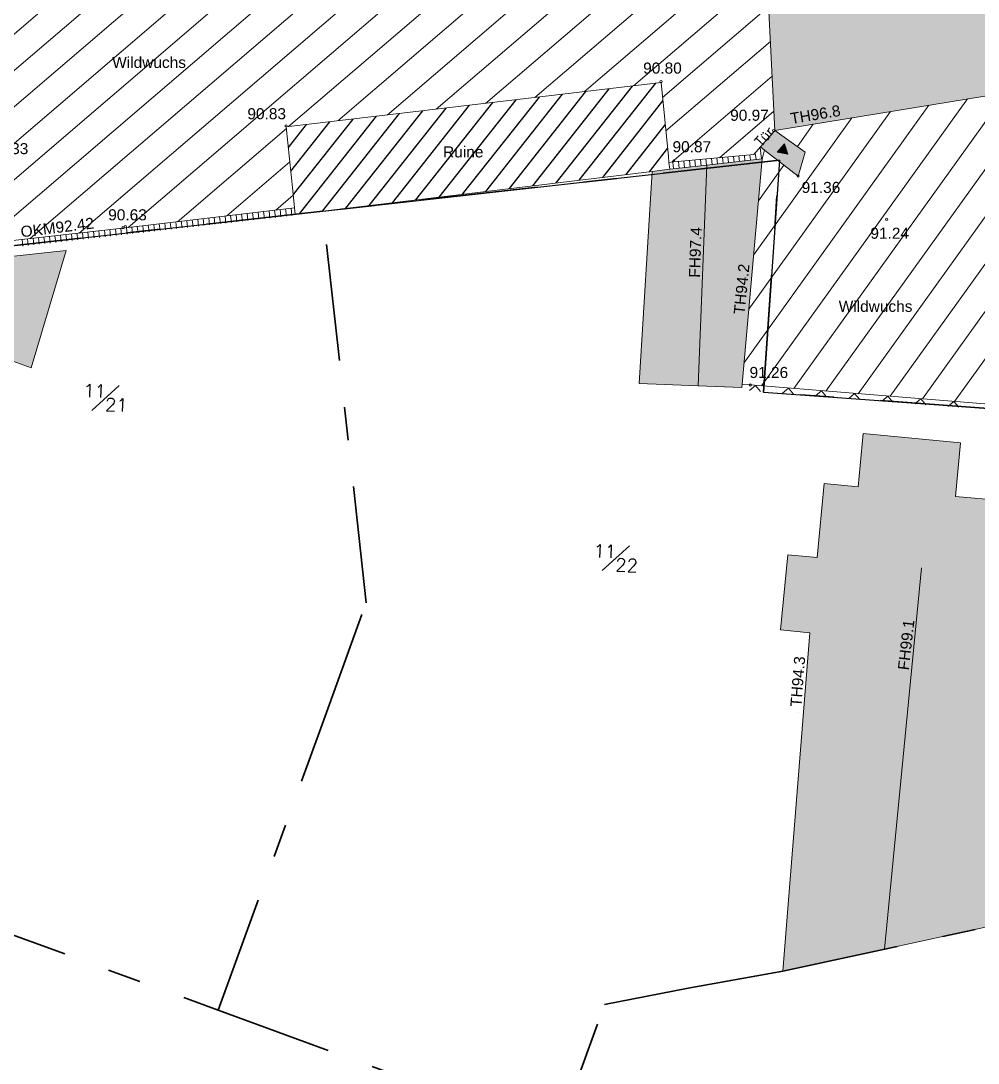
# Model space of a CAD drawing. Header units: centimetres. Extents: x 0 to 44.8, y 0 to 29.7.
# Drawn here: x 34.209 to 37.096, y 4.995 to 8.139 of the extents above; entities that cross this region are included whole.
import ezdxf
from ezdxf.xclip import XClip

# ---------------------------------------------------------------- set-up
doc = ezdxf.new("R2010")
doc.units = ezdxf.units.CM
doc.header["$MEASUREMENT"] = 0
doc.header["$XCLIPFRAME"] = 0
for name, pattern in [('802', [75, 50, -25]), ('822', [75, 50, -25]), ('Doppelstrichlinie', [1.093611, 0.529167, -0.211667, 0.141111, -0.211667])]:
    doc.linetypes.add(name, pattern=pattern)
for name, color, linetype in [('A-Fenster Türen', 7, 'Continuous'), ('AB-01_Lageplan_1_0', 7, 'Continuous'), ('AB-01_Lageplan_1_Ebene 500', 7, 'Continuous'), ('AB-01_Lageplan_1_Ebene 510', 7, 'Continuous'), ('AB-01_Lageplan_1_Ebene 7000', 7, 'Continuous'), ('AB-01_Lageplan_1_Ebene 7340', 7, 'Continuous'), ('AB-01_Lageplan_1_Ebene 7350', 7, 'Continuous'), ('AB-01_Lageplan_1_Ebene 8000', 7, 'Continuous'), ('AB-01_Lageplan_1_Ebene 805', 7, 'Continuous'), ('Layout-Zeichnung.Layout', 7, 'Continuous')]:
    doc.layers.add(name, color=color, linetype=linetype)
doc.styles.add('ERSTELLTER_STIL_2', font='Simplex.shx')
doc.styles.add('ERSTELLTER_STIL_3', font='')
doc.styles.get('ERSTELLTER_STIL_3').set_extended_font_data('Arial')

# ---------------------------------------------------------------- blocks, each defined once
blk = doc.blocks.new('Zeichnung_1_1', base_point=(36.7453, 8.7483))
at = {"layer": 'AB-01_Lageplan_1_Ebene 8000', "linetype": 'Continuous', "lineweight": 18, "true_color": 0xcdbe89}
blk.add_hatch(color=43, dxfattribs=at).paths.add_polyline_path([(36.5536, 7.6703), (36.5749, 7.7425), (36.4832, 7.8074), (36.4403, 7.7584), (36.452, 7.7484)])
at = {"layer": 'AB-01_Lageplan_1_Ebene 805', "linetype": 'Continuous', "lineweight": 13, "true_color": 0x9f9f9f}
for points in [[(37.0499, 8.8128), (36.4214, 8.7067), (36.457, 8.3415), (36.4832, 7.8074), (38.0177, 8.0599), (37.8964, 8.865), (38.5523, 8.9813), (38.233, 10.6142), (37.8071, 10.541), (37.566, 10.5032), (37.647, 10.042), (37.7704, 9.3499), (37.841, 8.9455)], [(36.0743, 7.045), (36.3834, 7.0327), (36.4448, 7.7222), (36.1661, 7.6909), (36.1137, 7.6846)], [(34.3462, 7.4456), (33.9589, 7.4043), (33.8989, 7.2169), (34.2409, 7.0916)], [(36.5073, 5.2724), (37.1183, 5.4047), (37.1255, 5.4848), (37.2632, 5.4722), (37.2859, 5.7088), (37.1486, 5.7222), (37.2434, 6.6848), (37.0276, 6.7044), (37.0429, 6.8656), (36.7496, 6.8936), (36.7342, 6.733), (36.6322, 6.7429), (36.6105, 6.5196), (36.5223, 6.5283), (36.5002, 6.3016), (36.5885, 6.2929)]]:
    blk.add_hatch(color=253, dxfattribs=at).paths.add_polyline_path(points)
at = {"layer": 'AB-01_Lageplan_1_0', "color": 7, "linetype": 'Continuous', "lineweight": 25, "ltscale": 0.666667, "flags": 128}
blk.add_lwpolyline([(38.6074, 8.6995), (38.233, 10.6142), (37.8071, 10.541), (36.9485, 10.4063), (34.6533, 10.7925), (34.6979, 11.2363), (33.4887, 11.3749), (33.1605, 8.0705), (33.1819, 7.6585), (33.9245, 7.4314), (35.1205, 7.5647), (36.4969, 7.7181), (36.4491, 7.0186), (38.6203, 6.8623)], close=True, dxfattribs=at)
blk.add_lwpolyline([(38.6074, 8.6995), (38.233, 10.6142), (37.8071, 10.541), (36.9485, 10.4063), (34.6533, 10.7925), (34.6979, 11.2363), (33.4887, 11.3749), (33.1605, 8.0705), (33.1819, 7.6585), (33.9245, 7.4314), (35.1205, 7.5647), (36.4969, 7.7181), (36.4491, 7.0186), (38.6203, 6.8623)], close=True, dxfattribs=at)
blk.add_lwpolyline([(38.6074, 8.6995), (38.233, 10.6142), (37.8071, 10.541), (36.9485, 10.4063), (34.6533, 10.7925), (34.6979, 11.2363), (33.4887, 11.3749), (33.1605, 8.0705), (33.1819, 7.6585), (33.9245, 7.4314), (35.1205, 7.5647), (36.4969, 7.7181), (36.4491, 7.0186), (38.6203, 6.8623)], close=True, dxfattribs=at)
at = {"layer": 'AB-01_Lageplan_1_Ebene 500', "color": 2, "linetype": 'Continuous', "lineweight": 18, "ltscale": 0.666667}
blk.add_line((36.42, 7.7388), (36.42, 7.7388), dxfattribs=at)
at = {"layer": 'AB-01_Lageplan_1_Ebene 500', "color": 7, "linetype": 'Continuous', "lineweight": 13, "ltscale": 0.666667}
for centre in [(36.14, 7.9554), (35.0093, 7.8219), (36.4799, 7.8073), (36.1785, 7.7163), (36.5536, 7.6703), (34.5246, 7.5175), (36.8204, 7.54), (36.4095, 7.0403)]:
    blk.add_circle(centre, 0.00333, dxfattribs=at)
at = {"layer": 'AB-01_Lageplan_1_Ebene 510', "color": 1, "linetype": 'Doppelstrichlinie', "lineweight": 35, "ltscale": 0.666667, "true_color": 0xe60000}
for p, q in [((36.4969, 7.7181), (35.1205, 7.5647)), ((36.4491, 7.0186), (36.4969, 7.7181)), ((35.1205, 7.5647), (33.9245, 7.4314)), ((35.251, 6.3832), (35.1205, 7.5647)), ((38.6203, 6.8623), (36.4491, 7.0186)), ((35.1176, 6.0162), (35.251, 6.3832)), ((34.8045, 5.1545), (35.1176, 6.0162)), ((33.3203, 5.6987), (34.8045, 5.1545)), ((36.5073, 5.2724), (37.1183, 5.4047)), ((36.222, 5.2211), (36.5073, 5.2724)), ((35.9693, 5.1718), (36.222, 5.2211)), ((35.8281, 4.7807), (35.9693, 5.1718)), ((34.8045, 5.1545), (35.6779, 4.8357))]:
    blk.add_line(p, q, dxfattribs=at)
at = {"layer": 'AB-01_Lageplan_1_Ebene 510', "color": 7, "linetype": 'Continuous', "lineweight": 13, "ltscale": 0.666667}
for centre in [(36.4969, 7.7181), (35.1205, 7.5647), (36.4491, 7.0186)]:
    blk.add_circle(centre, 0.0005, dxfattribs=at)
at = {"layer": 'AB-01_Lageplan_1_Ebene 7000', "color": 7, "linetype": 'Continuous', "lineweight": 13, "ltscale": 0.666667}
for p, q in [((33.9305, 7.4384), (37.4979, 10.4921)), ((33.7507, 7.5039), (37.1807, 10.44)), ((33.8406, 7.4711), (37.3393, 10.4661)), ((33.6608, 7.5366), (37.0221, 10.414)), ((33.5711, 7.5695), (36.8733, 10.3962)), ((35.165, 7.837), (37.4158, 9.7637)), ((35.0164, 7.8194), (37.2519, 9.7331)), ((35.3136, 7.8545), (37.4868, 9.7148)), ((34.5327, 7.5151), (37.0881, 9.7026)), ((34.3851, 7.4984), (36.9243, 9.672)), ((34.2376, 7.4819), (36.7604, 9.6415)), ((34.0901, 7.4653), (36.5468, 9.5683)), ((35.6109, 7.8896), (36.3522, 8.5242)), ((35.4623, 7.8721), (36.203, 8.5062)), ((35.7596, 7.9072), (36.3944, 8.4506)), ((35.9082, 7.9247), (36.4366, 8.377)), ((36.0569, 7.9422), (36.4597, 8.2871)), ((36.1448, 7.9078), (36.4649, 8.1818)), ((36.1547, 7.8066), (36.47, 8.0765)), ((37.0252, 6.9906), (37.7621, 8.0178)), ((36.9282, 6.9985), (37.6458, 7.9987)), ((36.1728, 7.7124), (36.4752, 7.9713)), ((36.7343, 7.0141), (37.4133, 7.9604)), ((36.8313, 7.0063), (37.5296, 7.9796)), ((36.5404, 7.0297), (37.1807, 7.9222)), ((36.6373, 7.0219), (37.297, 7.9413)), ((36.4434, 7.0375), (37.0644, 7.903)), ((36.3166, 7.7258), (36.4803, 7.866)), ((36.3899, 7.1059), (36.9481, 7.8839)), ((36.4045, 7.2691), (36.8318, 7.8648)), ((36.419, 7.4323), (36.7155, 7.8457)), ((34.6814, 7.5327), (35.0101, 7.8141)), ((36.5511, 7.7594), (36.5993, 7.8265)), ((34.8301, 7.5503), (35.0206, 7.7133)), ((36.4336, 7.5956), (36.5108, 7.7032)), ((34.9788, 7.5679), (35.031, 7.6125))]:
    blk.add_line(p, q, dxfattribs=at)
at = {"layer": 'AB-01_Lageplan_1_Ebene 7000', "color": 2, "linetype": 'Continuous', "lineweight": 18, "ltscale": 0.666667}
blk.add_line((36.5167, 7.6297), (36.5167, 7.6297), dxfattribs=at)
at = {"layer": 'AB-01_Lageplan_1_Ebene 7340', "color": 7, "linetype": 'Continuous', "lineweight": 13, "ltscale": 0.666667}
for p, q in [((36.4095, 7.0403), (36.3842, 7.0423)), ((36.4248, 7.039), (36.4069, 7.0238)), ((37.7206, 6.9346), (36.4095, 7.0403)), ((36.4401, 7.0211), (36.4248, 7.039)), ((36.5245, 7.031), (36.5066, 7.0157)), ((36.5398, 7.013), (36.5245, 7.031)), ((36.6242, 7.023), (36.6062, 7.0077)), ((36.6395, 7.005), (36.6242, 7.023)), ((36.7239, 7.0149), (36.7059, 6.9997)), ((36.7391, 6.997), (36.7239, 7.0149)), ((36.8235, 7.0069), (36.8056, 6.9916)), ((36.8388, 6.9889), (36.8235, 7.0069)), ((36.9232, 6.9989), (36.9053, 6.9836)), ((36.9385, 6.9809), (36.9232, 6.9989)), ((37.0229, 6.9908), (37.005, 6.9756)), ((37.0382, 6.9729), (37.0229, 6.9908))]:
    blk.add_line(p, q, dxfattribs=at)
at = {"layer": 'AB-01_Lageplan_1_Ebene 7350', "color": 7, "linetype": 'Continuous', "lineweight": 13, "ltscale": 0.666667}
for p, q in [((36.4403, 7.7584), (36.4832, 7.8074)), ((36.4203, 7.7354), (36.1789, 7.7129)), ((36.408, 7.7343), (36.4098, 7.7183)), ((36.4203, 7.7354), (36.4403, 7.7584)), ((36.4241, 7.7398), (36.4264, 7.7201)), ((36.439, 7.7569), (36.4429, 7.722)), ((36.4403, 7.7584), (36.452, 7.7484)), ((36.452, 7.7484), (36.4448, 7.7222)), ((36.1789, 7.7129), (36.164, 7.7116)), ((36.1756, 7.7126), (36.1779, 7.6922)), ((36.1922, 7.7142), (36.1945, 7.6941)), ((36.2088, 7.7157), (36.211, 7.6959)), ((36.2254, 7.7173), (36.2276, 7.6978)), ((36.242, 7.7188), (36.2442, 7.6997)), ((36.2586, 7.7204), (36.2607, 7.7015)), ((36.2752, 7.7219), (36.2773, 7.7034)), ((36.2918, 7.7235), (36.2939, 7.7052)), ((36.3084, 7.725), (36.3104, 7.7071)), ((36.325, 7.7266), (36.327, 7.709)), ((36.3416, 7.7281), (36.3435, 7.7108)), ((36.3582, 7.7296), (36.3601, 7.7127)), ((36.3748, 7.7312), (36.3767, 7.7146)), ((36.3914, 7.7327), (36.3932, 7.7164)), ((34.525, 7.5142), (35.009, 7.5715)), ((34.7923, 7.5458), (34.7947, 7.5251)), ((34.8089, 7.5478), (34.8113, 7.527)), ((34.8254, 7.5497), (34.8278, 7.5288)), ((34.842, 7.5517), (34.8444, 7.5307)), ((34.8586, 7.5537), (34.8609, 7.5326)), ((34.8751, 7.5556), (34.8775, 7.5345)), ((34.8917, 7.5576), (34.8941, 7.5364)), ((34.9082, 7.5595), (34.9106, 7.5383)), ((34.9248, 7.5615), (34.9272, 7.5402)), ((34.9413, 7.5635), (34.9437, 7.542)), ((34.9579, 7.5654), (34.9603, 7.5439)), ((34.9744, 7.5674), (34.9769, 7.5458)), ((34.991, 7.5694), (34.9934, 7.5477)), ((35.0075, 7.5713), (35.01, 7.5496)), ((35.009, 7.5715), (35.0349, 7.5746)), ((35.0241, 7.5733), (35.0265, 7.5515)), ((34.525, 7.5142), (33.9616, 7.4509)), ((34.5275, 7.5145), (34.5298, 7.4949)), ((34.5441, 7.5164), (34.5463, 7.4968)), ((34.5606, 7.5184), (34.5629, 7.4987)), ((34.5772, 7.5203), (34.5794, 7.5006)), ((34.5937, 7.5223), (34.596, 7.5024)), ((34.6103, 7.5243), (34.6126, 7.5043)), ((34.6268, 7.5262), (34.6291, 7.5062)), ((34.6434, 7.5282), (34.6457, 7.5081)), ((34.6599, 7.5301), (34.6622, 7.51)), ((34.6765, 7.5321), (34.6788, 7.5119)), ((34.693, 7.5341), (34.6954, 7.5138)), ((34.7096, 7.536), (34.7119, 7.5156)), ((34.7261, 7.538), (34.7285, 7.5175)), ((34.7427, 7.5399), (34.745, 7.5194)), ((34.7592, 7.5419), (34.7616, 7.5213)), ((34.7758, 7.5439), (34.7781, 7.5232)), ((34.246, 7.4828), (34.2482, 7.4629)), ((34.2625, 7.4847), (34.2648, 7.4647)), ((34.2791, 7.4865), (34.2814, 7.4666)), ((34.2957, 7.4884), (34.2979, 7.4685)), ((34.3122, 7.4903), (34.3145, 7.4704)), ((34.3288, 7.4921), (34.331, 7.4723)), ((34.3453, 7.494), (34.3476, 7.4742)), ((34.3619, 7.4958), (34.3642, 7.4761)), ((34.3785, 7.4977), (34.3807, 7.4779)), ((34.395, 7.4996), (34.3973, 7.4798)), ((34.4116, 7.5014), (34.4138, 7.4817)), ((34.4282, 7.5033), (34.4304, 7.4836)), ((34.4447, 7.5051), (34.447, 7.4855)), ((34.4613, 7.507), (34.4635, 7.4874)), ((34.4778, 7.5089), (34.4801, 7.4893)), ((34.4944, 7.5107), (34.4966, 7.4911)), ((34.511, 7.5126), (34.5132, 7.493)), ((34.2128, 7.4791), (34.2151, 7.4591)), ((34.2294, 7.4809), (34.2317, 7.461))]:
    blk.add_line(p, q, dxfattribs=at)
blk.add_circle((34.5173, 7.5148), 0.00333, dxfattribs=at)
at = {"layer": 'AB-01_Lageplan_1_Ebene 8000', "color": 7, "linetype": 'Continuous', "lineweight": 13, "ltscale": 0.666667}
for p, q in [((36.5749, 7.7425), (36.4832, 7.8074)), ((36.5123, 7.7675), (36.4904, 7.7424)), ((36.5228, 7.7362), (36.5101, 7.765)), ((36.5228, 7.7362), (36.5112, 7.7662)), ((36.5228, 7.7362), (36.5123, 7.7675)), ((36.452, 7.7484), (36.5536, 7.6703)), ((36.4904, 7.7424), (36.5228, 7.7362)), ((36.4915, 7.7436), (36.5228, 7.7362)), ((36.5228, 7.7362), (36.4926, 7.7449)), ((36.5228, 7.7362), (36.4937, 7.7462)), ((36.4948, 7.7474), (36.497, 7.7499)), ((36.4948, 7.7474), (36.4959, 7.7487)), ((36.5228, 7.7362), (36.4948, 7.7474)), ((36.497, 7.7499), (36.4959, 7.7487)), ((36.4959, 7.7487), (36.5228, 7.7362)), ((36.497, 7.7499), (36.5228, 7.7362)), ((36.498, 7.7512), (36.5228, 7.7362)), ((36.5228, 7.7362), (36.4991, 7.7524)), ((36.5002, 7.7537), (36.5228, 7.7362)), ((36.5228, 7.7362), (36.5013, 7.7549)), ((36.5024, 7.7562), (36.5228, 7.7362)), ((36.5228, 7.7362), (36.5035, 7.7574)), ((36.5046, 7.7587), (36.5228, 7.7362)), ((36.5228, 7.7362), (36.5057, 7.7599)), ((36.5068, 7.7612), (36.5228, 7.7362)), ((36.5228, 7.7362), (36.5079, 7.7625)), ((36.509, 7.7637), (36.5228, 7.7362)), ((36.5536, 7.6703), (36.5749, 7.7425))]:
    blk.add_line(p, q, dxfattribs=at)
at = {"layer": 'AB-01_Lageplan_1_Ebene 805', "color": 7, "linetype": 'Continuous', "lineweight": 13, "ltscale": 0.666667}
for p, q in [((36.457, 8.3415), (36.4832, 7.8074)), ((36.4832, 7.8074), (38.0177, 8.0599)), ((36.2785, 7.7035), (36.2044, 7.6952)), ((36.4448, 7.7222), (36.2785, 7.7035)), ((36.4448, 7.7222), (36.3842, 7.0423)), ((35.1205, 7.5647), (36.1137, 7.6846)), ((36.1137, 7.6846), (36.0743, 7.045)), ((36.1137, 7.6846), (36.1661, 7.6909)), ((36.2044, 7.6952), (36.1661, 7.6909)), ((35.0349, 7.5746), (35.0369, 7.5554)), ((35.0369, 7.5554), (35.1205, 7.5647)), ((34.3462, 7.4456), (33.9589, 7.4043)), ((34.2409, 7.0916), (34.3462, 7.4456)), ((33.8989, 7.2169), (34.2409, 7.0916)), ((36.0743, 7.045), (36.2521, 7.0379)), ((36.3842, 7.0423), (36.3834, 7.0327)), ((36.2521, 7.0379), (36.3834, 7.0327)), ((36.7496, 6.8936), (36.7342, 6.733)), ((37.0429, 6.8656), (36.7496, 6.8936)), ((37.0276, 6.7044), (37.0429, 6.8656)), ((36.6322, 6.7429), (36.6105, 6.5196)), ((36.7342, 6.733), (36.6322, 6.7429)), ((37.2434, 6.6848), (37.0276, 6.7044)), ((36.5223, 6.5283), (36.5002, 6.3016)), ((36.6105, 6.5196), (36.5223, 6.5283)), ((36.5002, 6.3016), (36.5885, 6.2929)), ((36.5885, 6.2929), (36.5073, 5.2724)), ((36.8139, 5.3388), (37.1183, 5.4047)), ((36.5073, 5.2724), (36.8139, 5.3388))]:
    blk.add_line(p, q, dxfattribs=at)
at = {"layer": 'AB-01_Lageplan_1_Ebene 805', "color": 7, "linetype": '822', "lineweight": 13, "ltscale": 0.666667}
for p, q in [((36.1404, 7.9521), (35.0097, 7.8186)), ((36.1622, 7.7298), (36.1404, 7.9521)), ((35.0097, 7.8186), (35.0296, 7.6263)), ((36.1622, 7.7298), (36.164, 7.7116)), ((36.164, 7.7116), (36.1661, 7.6909)), ((35.0296, 7.6263), (35.0349, 7.5746))]:
    blk.add_line(p, q, dxfattribs=at)
at = {"layer": 'AB-01_Lageplan_1_Ebene 805', "color": 7, "linetype": 'Continuous', "lineweight": 25, "ltscale": 0.666667}
for p, q in [((35.6825, 7.6325), (35.9135, 7.9253)), ((35.7529, 7.641), (35.9837, 7.9336)), ((35.8233, 7.6495), (36.0539, 7.9419)), ((35.8936, 7.658), (36.1241, 7.9502)), ((35.401, 7.5986), (35.6326, 7.8922)), ((35.4713, 7.607), (35.7028, 7.9005)), ((35.5417, 7.6155), (35.773, 7.9087)), ((35.6121, 7.624), (35.8432, 7.917)), ((35.964, 7.6665), (36.1458, 7.897)), ((35.1194, 7.5646), (35.3517, 7.859)), ((35.1898, 7.5731), (35.4219, 7.8673)), ((35.2602, 7.5816), (35.4921, 7.8756)), ((35.3306, 7.5901), (35.5623, 7.8839)), ((35.0235, 7.6851), (35.141, 7.8341)), ((35.0309, 7.6138), (35.2112, 7.8424)), ((35.0497, 7.5569), (35.2815, 7.8507)), ((35.0161, 7.7565), (35.0708, 7.8258)), ((36.0344, 7.675), (36.1529, 7.8252)), ((36.1048, 7.6835), (36.1599, 7.7534))]:
    blk.add_line(p, q, dxfattribs=at)
at = {"layer": 'AB-01_Lageplan_1_Ebene 805', "color": 2, "linetype": 'Continuous', "lineweight": 18, "ltscale": 0.666667}
for p, q in [((36.4728, 7.7763), (36.4728, 7.7763)), ((36.3871, 7.7169), (36.3871, 7.7169)), ((36.4482, 7.7219), (36.4482, 7.7219)), ((36.2681, 7.4417), (36.2681, 7.4417)), ((36.4494, 7.3111), (36.4494, 7.3111)), ((36.3867, 7.0324), (36.3867, 7.0324)), ((36.9077, 6.3038), (36.9077, 6.3038)), ((36.5543, 6.053), (36.5543, 6.053))]:
    blk.add_line(p, q, dxfattribs=at)
at = {"layer": 'AB-01_Lageplan_1_Ebene 805', "color": 7, "linetype": '802', "lineweight": 13, "ltscale": 0.666667}
for p, q in [((36.2521, 7.0379), (36.2785, 7.7035)), ((36.9257, 6.489), (36.8139, 5.3388))]:
    blk.add_line(p, q, dxfattribs=at)
at = {"layer": 'AB-01_Lageplan_1_Ebene 500', "color": 7, "linetype": 'Continuous', "lineweight": 13, "char_height": 0.033333, "style": 'ERSTELLTER_STIL_3'}
for s, insert, attachment_point in [('\\A1;{\\pqc;\\fArial|b0|i0|c0|p38;90.80}', (36.1443, 7.9789), 8), ('\\A1;{\\pqr;\\fArial|b0|i0|c0|p38;90.83}', (35.009, 7.8413), 9), ('\\A1;{\\pqr;\\fArial|b0|i0|c0|p38;90.97}', (36.465, 7.8367), 9), ('\\A1;{\\pql;\\fArial|b0|i0|c0|p38;90.33}', (34.1153, 7.7529), 4), ('\\A1;{\\pql;\\fArial|b0|i0|c0|p38;90.87}', (36.1747, 7.7418), 7), ('\\A1;{\\pql;\\fArial|b0|i0|c0|p38;91.36}', (36.5641, 7.6528), 1), ('\\A1;{\\pqc;\\fArial|b0|i0|c0|p38;90.63}', (34.531, 7.5364), 8), ('\\A1;{\\pqc;\\fArial|b0|i0|c0|p38;91.24}', (36.8296, 7.5146), 2), ('\\A1;{\\pql;\\fArial|b0|i0|c0|p38;91.26}', (36.4069, 7.0609), 7)]:
    blk.add_mtext(s, dxfattribs=dict(at, insert=insert, attachment_point=attachment_point))
at = {"layer": 'AB-01_Lageplan_1_Ebene 510', "color": 7, "linetype": 'Continuous', "lineweight": 13, "char_height": 0.059524, "attachment_point": 4, "rotation": 357.6506, "style": 'ERSTELLTER_STIL_2'}
for s, insert in [('\\A1;{\\pql;\\FSimplex.shx;{\\H.66x;\\S11#21;}}', (34.3974, 7.0042)), ('\\A1;{\\pql;\\FSimplex.shx;{\\H.66x;\\S11#22;}}', (35.9363, 6.5208))]:
    blk.add_mtext(s, dxfattribs=dict(at, insert=insert))
at = {"layer": 'AB-01_Lageplan_1_Ebene 7000', "color": 7, "linetype": 'Continuous', "lineweight": 13, "char_height": 0.033333, "attachment_point": 7, "style": 'ERSTELLTER_STIL_3'}
for insert in [(34.4848, 7.996), (36.6757, 7.2604)]:
    blk.add_mtext('\\A1;{\\pql;\\fArial|b0|i0|c0|p38;Wildwuchs}', dxfattribs=dict(at, insert=insert))
at = {"layer": 'AB-01_Lageplan_1_Ebene 7350', "color": 1, "linetype": 'Continuous', "lineweight": 35, "true_color": 0xe60000}
for s, insert, char_height, attachment_point, rotation, style in [('\\A1;{\\pql;\\FSimplex.shx;Tür}', (36.4425, 7.757), 0.03, 7, 48.6963, 'ERSTELLTER_STIL_2'), ('\\A1;{\\pqr;\\fArial|b0|i0|c0|p38;OKM92.42}', (34.4318, 7.5121), 0.033333, 9, 7.0089, 'ERSTELLTER_STIL_3')]:
    blk.add_mtext(s, dxfattribs=dict(at, insert=insert, char_height=char_height, attachment_point=attachment_point, rotation=rotation, style=style))
at = {"layer": 'AB-01_Lageplan_1_Ebene 805', "color": 7, "linetype": 'Continuous', "lineweight": 13, "char_height": 0.033333, "style": 'ERSTELLTER_STIL_3'}
for s, insert, attachment_point, rotation in [('\\A1;{\\pql;\\fArial|b0|i0|c0|p38;TH96.8}', (36.533, 7.8266), 7, 9.5289), ('\\A1;{\\pqc;\\fArial|b0|i0|c0|p38;FH97.4}', (36.2603, 7.4396), 8, 87.8463), ('\\A1;{\\pqc;\\fArial|b0|i0|c0|p38;TH94.2}', (36.4, 7.328), 8, 84.3891), ('\\A1;{\\pqr;\\fArial|b0|i0|c0|p38;FH99.1}', (36.905, 6.3305), 9, 83.3738), ('\\A1;{\\pql;\\fArial|b0|i0|c0|p38;TH94.3}', (36.5465, 6.0698), 4, 85.4011)]:
    blk.add_mtext(s, dxfattribs=dict(at, insert=insert, attachment_point=attachment_point, rotation=rotation))
at = {"layer": 'AB-01_Lageplan_1_Ebene 805', "color": 7, "linetype": 'Continuous', "lineweight": 13, "insert": (35.4827, 7.7261), "char_height": 0.033333, "attachment_point": 7, "style": 'ERSTELLTER_STIL_3'}
blk.add_mtext('\\A1;{\\pql;\\fArial|b0|i0|c0|p38;Ruine}', dxfattribs=at)
blk = doc.blocks.new('Zeichnung_2_1', base_point=(5.8793, 14.2345))
at = {"layer": 'A-Fenster Türen', "color": 7, "linetype": 'Continuous', "lineweight": 25, "insert": (30.7791, 5.2753), "char_height": 0.2, "attachment_point": 1, "style": 'ERSTELLTER_STIL_3'}
blk.add_mtext('\\A1;{\\pql;\\fArial|b0|i0|c0|p38;GUTSHAUS 0,00= \\fArial|b0|i0|c0|p38;90,93 DHHN2016}', dxfattribs=at)

msp = doc.modelspace()

# ---------------------------------------------------------------- block references
at = {"layer": 'Layout-Zeichnung.Layout', "color": 7, "linetype": 'Continuous', "lineweight": 13, "ltscale": 10}
ref = msp.add_blockref('Zeichnung_2_1', (5.8793, 14.2345), dxfattribs=at)
XClip(ref).set_block_clipping_path([(2.0947370422, 4.75), (31.8677575381, 4.75), (31.8677575381, 14.1746023922), (35.5648185099, 14.1746023922), (35.5648185099, 28.9012013627), (2.0947370422, 28.9012013627)])
ref = msp.add_blockref('Zeichnung_1_1', (36.7453, 8.7483), dxfattribs=at)
XClip(ref).set_block_clipping_path([(32.25, 4.75), (41.2406126, 12.7466466666)])

doc.saveas('drawing.dxf')
